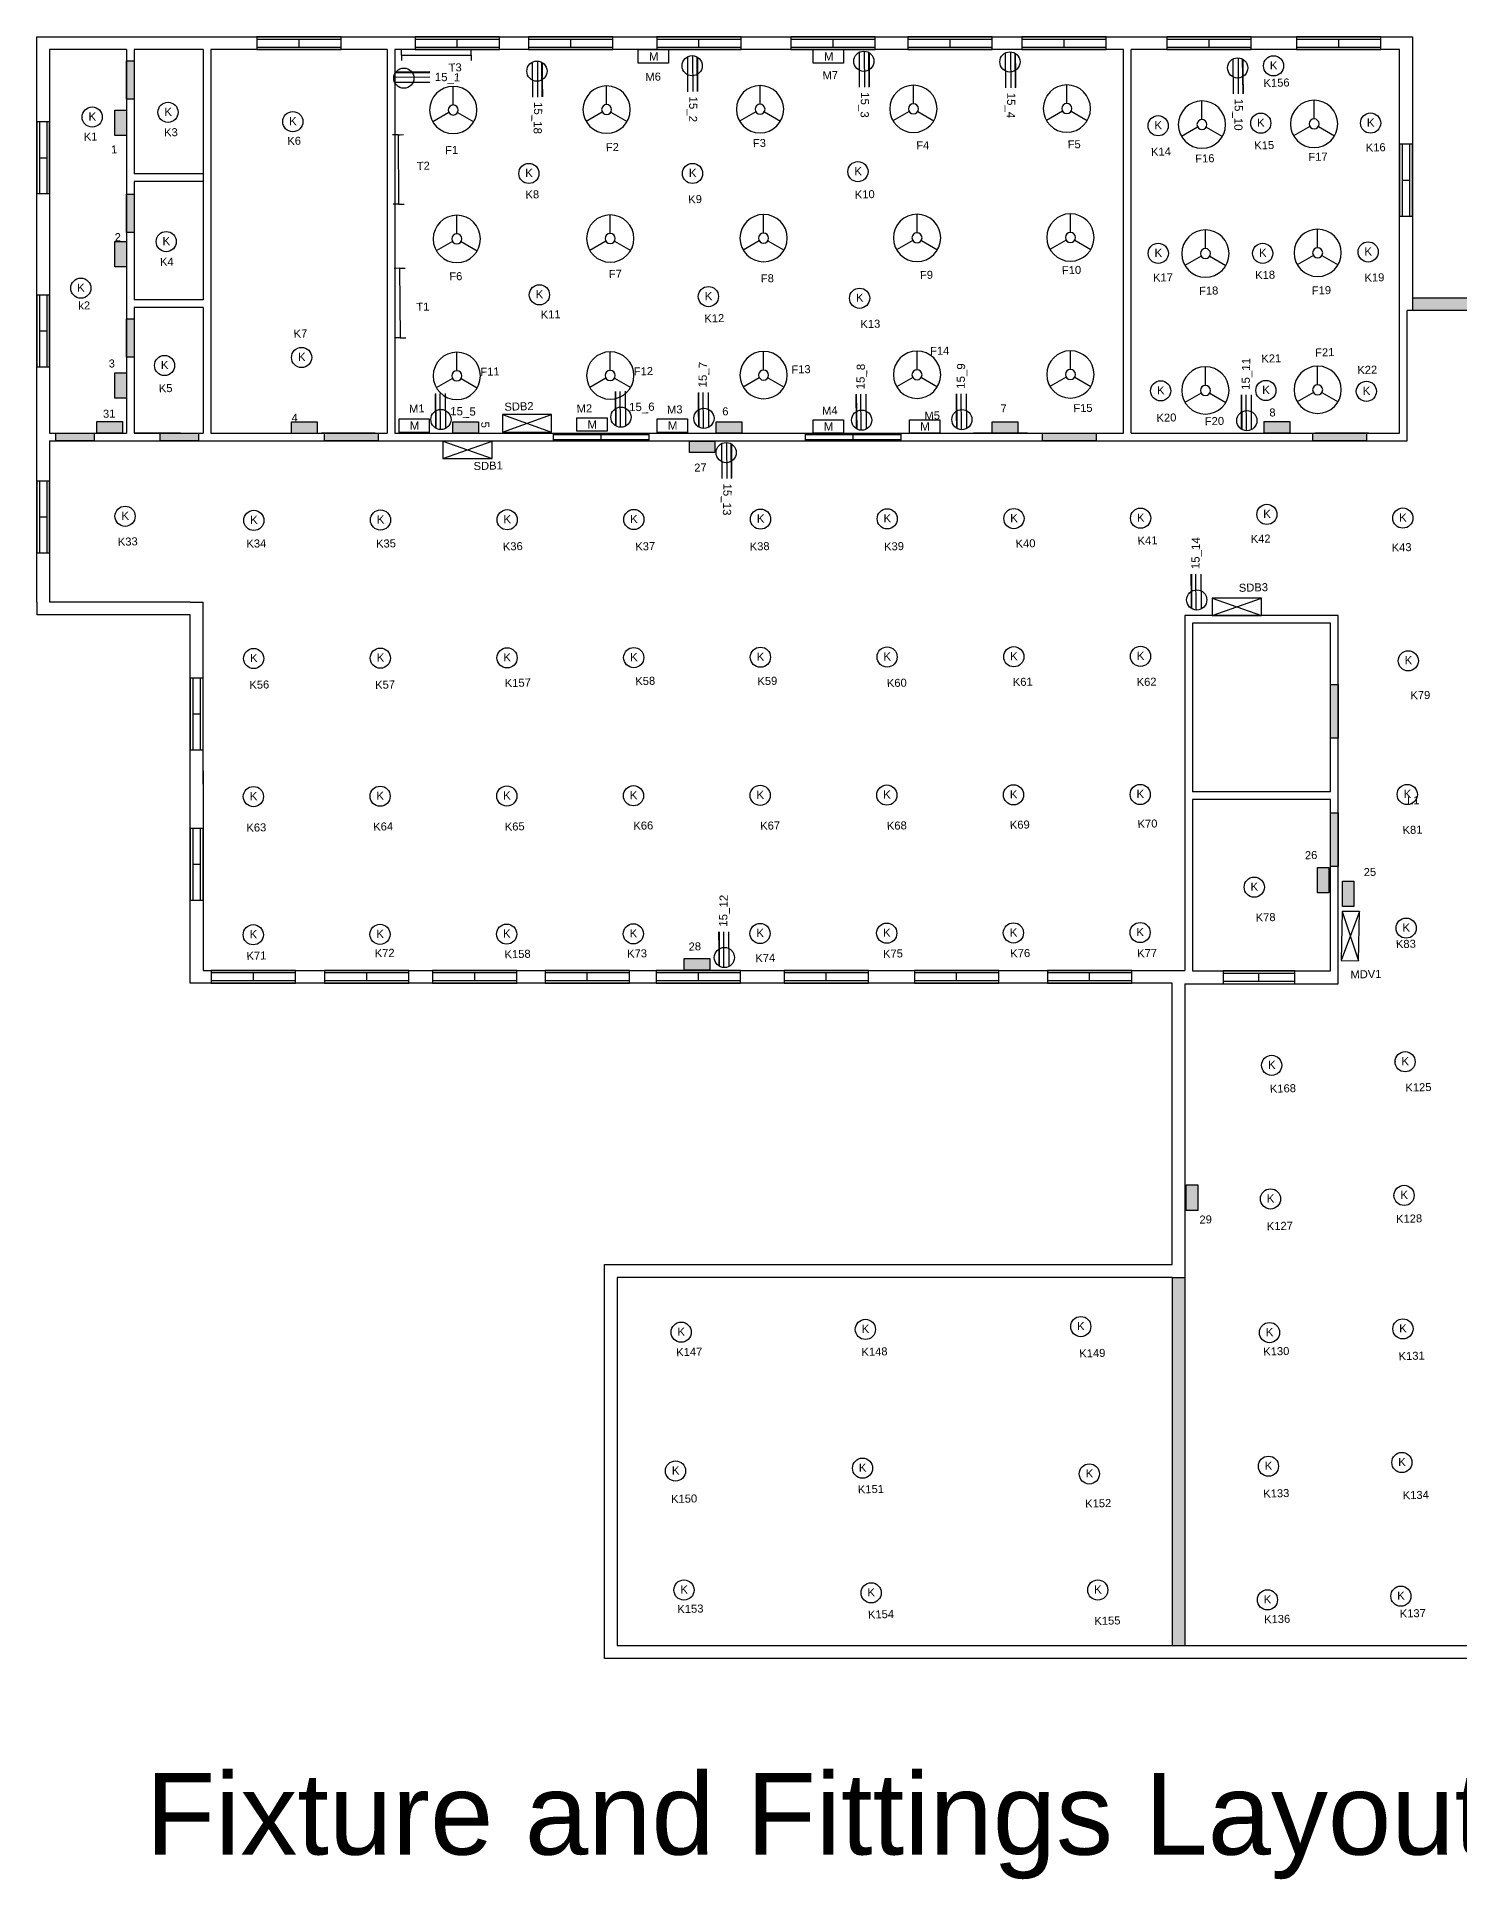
# Model space of a CAD drawing. Header units: inches. Extents: x 29 to 3534, y -159 to 1281.
# Drawn here: x 29 to 1142, y -159 to 1281 of the extents above; entities that cross this region are included whole.
import ezdxf

# ---------------------------------------------------------------- set-up
doc = ezdxf.new("R2010")
doc.units = ezdxf.units.IN
doc.header["$MEASUREMENT"] = 0
doc.layers.add('Electrical Blocks', color=7, linetype='Continuous')
doc.layers.add('hatches', color=7, linetype='Continuous')
doc.layers.add('Window', color=7, linetype='Continuous', true_color=0xd6300a)
doc.styles.get("Standard").update_dxf_attribs({"font": 'arial.ttf'})

# ---------------------------------------------------------------- blocks, each defined once
blk = doc.blocks.new('door 2')
at = {"true_color": 0x636466}
h = blk.add_hatch(color=251, dxfattribs=at)
h.dxf.hatch_style = 1
h.paths.add_polyline_path([(0, 6), (-42, 6), (-42, 0), (0, 0)])
at = {"color": 251, "true_color": 0x636466}
blk.add_lwpolyline([(-42, 6), (0, 6), (0, 0), (-42, 0)], close=True, dxfattribs=at)
blk = doc.blocks.new('bathroom door')
at = {"true_color": 0x636466}
h = blk.add_hatch(color=251, dxfattribs=at)
h.dxf.hatch_style = 1
h.paths.add_polyline_path([(30, 0), (30, 6), (0, 6), (0, 0)])
at = {"color": 251, "true_color": 0x636466}
blk.add_lwpolyline([(0, 6), (30, 6), (30, 0), (0, 0)], close=True, dxfattribs=at)
blk = doc.blocks.new('Window 5.5 feet')
at = {"layer": 'Window'}
for p, q in [((66, 10), (0, 10)), ((0, 10), (0, 0)), ((66, 8), (0, 8)), ((0, 2), (66, 2)), ((0, 0), (66, 0)), ((33, 2), (33, 8)), ((66, 0), (66, 10))]:
    blk.add_line(p, q, dxfattribs=at)
blk = doc.blocks.new('window small')
at = {"layer": 'Window'}
for p, q in [((56.1, 10), (0, 10)), ((0, 10), (0, 0)), ((56.1, 8), (0, 8)), ((0, 2), (56.1, 2)), ((0, 0), (56.1, 0)), ((28, 2), (28, 8)), ((56.1, 0), (56.1, 10))]:
    blk.add_line(p, q, dxfattribs=at)
blk = doc.blocks.new('window 6')
at = {"layer": 'Window'}
for p, q in [((75, 5.9), (0, 5.9)), ((0, 5.9), (0, 0)), ((75, 4.7), (0, 4.7)), ((0, 1.2), (75, 1.2)), ((0, 0), (75, 0)), ((37.5, 1.2), (37.5, 4.7)), ((75, 0.1), (75, 6))]:
    blk.add_line(p, q, dxfattribs=at)
blk = doc.blocks.new('civil')
at = {"true_color": 0x939598}
h = blk.add_hatch(color=252, dxfattribs=at)
h.dxf.hatch_style = 1
h.paths.add_polyline_path([(761.6, -240), (751.6, -240), (751.6, -528), (761.6, -528)])
for p, q in [((-66.4, 720), (-66.4, 420)), ((-60.4, 720), (-60.4, 622.8)), ((-6.4, 720), (-6.4, 612.4)), ((-0.4, 720), (-0.4, 420)), ((137.6, 720), (137.6, 420)), ((143.6, 720), (143.6, 420)), ((713.6, 420), (713.6, 720)), ((719.6, 420), (719.6, 720)), ((-6.4, 622.8), (-60.4, 622.8)), ((-60.4, 616.8), (-60.4, 524.4)), ((-6.4, 616.8), (-60.4, 616.8)), ((-6.4, 616.8), (-6.4, 524.4)), ((-6.4, 524.4), (-60.4, 524.4)), ((-60.4, 518.4), (-60.4, 420)), ((-6.4, 518.4), (-60.4, 518.4)), ((-6.4, 518.4), (-6.4, 420)), ((-6.4, 423), (-6.4, 423)), ((-136.4, 288), (-136.4, 278)), ((-16.4, 288), (-126.4, 288)), ((-16.4, 288), (-6.4, 288)), ((-6.4, 145.6), (-6.4, 288)), ((881.6, 277.6), (761.6, 277.6)), ((761.6, 277.6), (761.6, 0)), ((881.6, -10.4), (881.6, 277.6)), ((875.6, 271.6), (767.6, 271.6)), ((767.6, 271.6), (767.6, 139.6)), ((875.6, 139.6), (875.6, 271.6)), ((875.6, 139.6), (767.6, 139.6)), ((767.6, 133.6), (767.6, -0.4)), ((875.6, 133.6), (767.6, 133.6)), ((875.6, -0.4), (875.6, 133.6)), ((761.6, -10.4), (881.6, -10.4)), ((767.6, -0.4), (875.6, -0.4)), ((751.6, -240), (751.6, -528)), ((751.6, -240), (761.6, -240)), ((761.6, -240), (761.6, -528))]:
    blk.add_line(p, q)
for points in [[(-136.4, 288), (-136.4, 730), (939.6, 730), (939.6, 526), (1099.6, 526), (1099.6, 730), (2235.6, 730), (2235.6, 278), (2139.6, 278), (2139.6, -10), (1119.6, -10), (1119.6, -230), (1383.6, -230), (1383.6, -538), (307.6, -538), (307.6, -230), (751.6, -230), (751.6, -10), (-16.4, -10), (-16.4, 156), (-16.4, 278), (-136.4, 278)], [(-66.4, 720), (-126.4, 720), (-126.4, 420)], [(-6.4, 720), (-60.4, 720)], [(137.6, 720), (-0.4, 720)], [(713.6, 720), (143.6, 720)], [(929.6, 516), (929.6, 720), (719.6, 720)], [(-126.4, 414), (935.6, 414), (935.6, 516)], [(719.6, 420), (929.6, 420), (929.6, 516)], [(1103.6, 516), (935.6, 516)], [(-126.4, 420), (-66.4, 420)], [(-60.4, 420), (-6.4, 420)], [(-24, 420), (-60.4, 420)], [(-0.4, 420), (137.6, 420)], [(128.3, 420), (86.3, 420)], [(143.6, 420), (713.6, 420)], [(638.4, 420), (596.4, 420)], [(905.2, 420), (863.2, 420)], [(-126.4, 414), (-126.4, 288)], [(-66, 414), (-24, 414)], [(86.3, 414), (128.3, 414)], [(596.4, 414), (638.4, 414)], [(863.2, 414), (905.2, 414)], [(-6.4, 156), (-6.4, 0), (761.6, 0)], [(761.6, -10.4), (761.6, -240)], [(751.6, -240), (317.6, -240), (317.6, -528), (1373.6, -528), (1373.6, -240), (1119.6, -240)]]:
    blk.add_lwpolyline(points)
for name, p in [('Window 5.5 feet', (35.7, 720)), ('Window 5.5 feet', (159.4, 720)), ('Window 5.5 feet', (248.2, 720)), ('Window 5.5 feet', (348.5, 720)), ('Window 5.5 feet', (453.4, 720)), ('Window 5.5 feet', (545, 720)), ('Window 5.5 feet', (634.1, 720)), ('Window 5.5 feet', (747.5, 720)), ('Window 5.5 feet', (849, 720)), ('window 6', (267.6, 414)), ('window 6', (464.6, 414)), ('Window 5.5 feet', (0, -10)), ('Window 5.5 feet', (88.6, -10)), ('Window 5.5 feet', (173.1, -10)), ('Window 5.5 feet', (261.1, -10)), ('Window 5.5 feet', (348.1, -10)), ('Window 5.5 feet', (448.1, -10)), ('Window 5.5 feet', (550.1, -10)), ('Window 5.5 feet', (654.1, -10)), ('window small', (791.6, -10.4))]:
    blk.add_blockref(name, p)
at = {"rotation": 270}
for p in [(-136.4, 663.5), (929.6, 646), (-136.4, 528.1), (-136.4, 382.6), (-16.4, 228.6), (-16.4, 111.1)]:
    blk.add_blockref('window small', p, dxfattribs=at)
at = {"layer": 'hatches', "color": 251, "true_color": 0x636466, "rotation": 90}
for name, p in [('bathroom door', (-60.4, 681.3)), ('bathroom door', (-60.4, 577)), ('bathroom door', (-60.4, 479.5)), ('door 2', (881.6, 223.6)), ('door 2', (881.6, 123.3))]:
    blk.add_blockref(name, p, dxfattribs=at)
at = {"layer": 'hatches', "color": 251, "true_color": 0x636466}
for name, p in [('bathroom door', (-121.5, 414)), ('bathroom door', (-40, 414)), ('door 2', (130.6, 414)), ('door 2', (692.2, 414)), ('door 2', (903.6, 414))]:
    blk.add_blockref(name, p, dxfattribs=at)
blk = doc.blocks.new('*U2')
at = {"lineweight": -2}
blk.add_line((0, -7.3), (0, 7.3), dxfattribs=at)
blk = doc.blocks.new('*U3')
at = {"color": 0, "linetype": 'ByBlock', "lineweight": -2, "transparency": 16777216}
blk.add_blockref('*U2', (461.2, 98.4), dxfattribs=at)
for p, rotation in [((451.5, 81.5), 120), ((470.9, 81.5), 240)]:
    blk.add_blockref('*U2', p, dxfattribs=dict(at, rotation=rotation))
blk = doc.blocks.new('Fan')
at = {"lineweight": -2}
for radius in [18.5, 3.93]:
    blk.add_circle((0, 0), radius, dxfattribs=at)
blk.add_blockref('*U3', (-461.2, -87.2), dxfattribs=at)
blk = doc.blocks.new('Celling Light Type k Same')
at = {"layer": 'Electrical Blocks'}
blk.add_circle((12.1, 0), 7.89, dxfattribs=at)
blk.add_text('K', height=6.43, dxfattribs=at).set_placement((9.2, -2.8))
blk = doc.blocks.new('Fluorescent Wall Light .F')
at = {"lineweight": -2}
for p, q in [((-27.2, 0), (-27.2, 4.3)), ((-27.2, 0), (-27.2, 1.6)), ((-27.2, 0), (27.2, 0)), ((-27.2, 0), (-27.2, -4.3)), ((27.2, 0), (27.2, 4.3)), ((27.2, 0), (27.2, -4.3))]:
    blk.add_line(p, q, dxfattribs=at)
blk = doc.blocks.new('Switch board concealed same')
at = {"true_color": 0x939598}
h = blk.add_hatch(color=252, dxfattribs=at)
h.dxf.hatch_style = 1
h.paths.add_polyline_path([(10, 9), (-10, 9), (-10, 0), (10, 0)])
blk.add_lwpolyline([(-10, 9), (10, 9), (10, 0), (-10, 0)], close=True)
blk = doc.blocks.new('Distribution Board')
at = {"lineweight": -2}
for p, q in [((5, 0), (43.5, 13.6)), ((43.5, 13.6), (5, 13.6)), ((5, 13.6), (43.5, 0))]:
    blk.add_line(p, q, dxfattribs=at)
blk.add_lwpolyline([(5, 0), (43.5, 0), (43.5, 13.6), (5, 13.6)], close=True, dxfattribs=at)
blk = doc.blocks.new('MCB At skirting same')
at = {"lineweight": -2}
blk.add_lwpolyline([(0, 5.3), (23.7, 5.3), (23.7, -5.3), (0, -5.3)], close=True, dxfattribs=at)
at = {"layer": 'Electrical Blocks'}
blk.add_text('M', height=6.43, dxfattribs=at).set_placement((8.4, -3.2))
blk = doc.blocks.new('SOCKET')
at = {"layer": 'Electrical Blocks', "lineweight": -2}
h = blk.add_hatch(color=256, dxfattribs=at)
h.dxf.hatch_style = 1
edge = h.paths.add_edge_path()
edge.add_arc((6.3, -4.7), 7.89, 143.3643, 149.7536)
edge.add_line((-0.5, -0.7), (13.7, -0.6))
edge.add_arc((6.3, -3.4), 7.89, 20.4916, 26.2461)
edge.add_line((13.3, 0.1), (0, 0))
h = blk.add_hatch(color=256, dxfattribs=at)
h.dxf.hatch_style = 1
h.paths.add_polyline_path([(13.1, -0.6), (26.5, -0.5), (26.5, 0.2), (12.6, 0.1, -0.027886)])
for p, q in [((26.6, -3.9), (-1.5, -4.1)), ((26.6, -8), (-0.7, -8.2)), ((26.5, -0.5), (-0.5, -0.7))]:
    blk.add_line(p, q, dxfattribs=at)
blk.add_circle((6.3, -4.7), 7.89, dxfattribs=at)
at = {"layer": 'Electrical Blocks'}
blk.add_text('15_1', height=6.43, rotation=358.867, dxfattribs=at).set_placement((30.4, -6.9))

msp = doc.modelspace()

# ---------------------------------------------------------------- hatches: boundary and pattern name
at = {"true_color": 0xc7c8ca}
h = msp.add_hatch(color=9, dxfattribs=at)
h.dxf.hatch_style = 1
h.paths.add_polyline_path([(1265.2, 1077.1), (1105.2, 1077.1), (1105.2, 1067.1), (1265.2, 1067.1)])
at = {"layer": 'Electrical Blocks', "lineweight": -2}
h = msp.add_hatch(color=256, dxfattribs=at)
h.dxf.hatch_style = 1
edge = h.paths.add_edge_path()
edge.add_arc((676.1, 1262), 7.89, 53.3643, 59.7536)
edge.add_line((680.1, 1268.8), (680.2, 1254.6))
edge.add_arc((677.4, 1262), 7.89, -69.5084, -63.7539)
edge.add_line((680.9, 1254.9), (680.8, 1268.3))
h = msp.add_hatch(color=256, dxfattribs=at)
h.dxf.hatch_style = 1
edge = h.paths.add_edge_path()
edge.add_arc((790.4, 1261.5), 7.89, 53.3643, 59.7536)
edge.add_line((794.4, 1268.3), (794.5, 1254.2))
edge.add_arc((791.8, 1261.6), 7.89, -69.5084, -63.7539)
edge.add_line((795.3, 1254.5), (795.2, 1267.9))
h = msp.add_hatch(color=256, dxfattribs=at)
h.dxf.hatch_style = 1
edge = h.paths.add_edge_path()
edge.add_arc((420.4, 1254.3), 7.89, 53.3643, 59.7536)
edge.add_line((424.3, 1261.1), (424.5, 1247))
edge.add_arc((421.7, 1254.4), 7.89, -69.5084, -63.7539)
edge.add_line((425.2, 1247.3), (425.1, 1260.6))
h = msp.add_hatch(color=256, dxfattribs=at)
h.dxf.hatch_style = 1
edge = h.paths.add_edge_path()
edge.add_arc((541.8, 1258.5), 7.89, 53.3643, 59.7536)
edge.add_line((545.8, 1265.3), (545.9, 1251.2))
edge.add_arc((543.1, 1258.6), 7.89, -69.5084, -63.7539)
edge.add_line((546.6, 1251.5), (546.5, 1264.8))
h = msp.add_hatch(color=256, dxfattribs=at)
h.dxf.hatch_style = 1
h.paths.add_polyline_path([(680.2, 1255.2), (680.3, 1241.8), (681, 1241.8), (680.9, 1255.7, -0.027886)])
h = msp.add_hatch(color=256, dxfattribs=at)
h.dxf.hatch_style = 1
h.paths.add_polyline_path([(794.5, 1254.8), (794.7, 1241.3), (795.4, 1241.3), (795.3, 1255.3, -0.027886)])
h = msp.add_hatch(color=256, dxfattribs=at)
h.dxf.hatch_style = 1
edge = h.paths.add_edge_path()
edge.add_arc((968.5, 1256.8), 7.89, 53.3643, 59.7536)
edge.add_line((972.4, 1263.6), (972.6, 1249.5))
edge.add_arc((969.8, 1256.9), 7.89, -69.5084, -63.7539)
edge.add_line((973.3, 1249.8), (973.2, 1263.2))
h = msp.add_hatch(color=256, dxfattribs=at)
h.dxf.hatch_style = 1
h.paths.add_polyline_path([(424.4, 1247.5), (424.6, 1234.1), (425.3, 1234.1), (425.2, 1248, -0.027886)])
h = msp.add_hatch(color=256, dxfattribs=at)
h.dxf.hatch_style = 1
h.paths.add_polyline_path([(545.9, 1251.7), (546, 1238.3), (546.7, 1238.3), (546.6, 1252.2, -0.027886)])
h = msp.add_hatch(color=256, dxfattribs=at)
h.dxf.hatch_style = 1
h.paths.add_polyline_path([(972.6, 1250.1), (972.7, 1236.6), (973.4, 1236.6), (973.3, 1250.6, -0.027886)])
h = msp.add_hatch(color=256, dxfattribs=at)
h.dxf.hatch_style = 1
h.paths.add_polyline_path([(341.2, 988.7), (341.1, 1002.1), (340.4, 1002.1), (340.5, 988.2, -0.027886)])
h = msp.add_hatch(color=256, dxfattribs=at)
h.dxf.hatch_style = 1
h.paths.add_polyline_path([(482, 990.5), (481.9, 1003.9), (481.2, 1003.9), (481.3, 990, -0.027886)])
h = msp.add_hatch(color=256, dxfattribs=at)
h.dxf.hatch_style = 1
h.paths.add_polyline_path([(546.9, 989.6), (546.8, 1003), (546, 1003), (546.2, 989.1, -0.027886)])
h = msp.add_hatch(color=256, dxfattribs=at)
h.dxf.hatch_style = 1
h.paths.add_polyline_path([(670.4, 988.1), (670.2, 1001.6), (669.5, 1001.5), (669.6, 987.6, -0.027886)])
h = msp.add_hatch(color=256, dxfattribs=at)
h.dxf.hatch_style = 1
h.paths.add_polyline_path([(748.8, 988.5), (748.6, 1002), (747.9, 1002), (748, 988, -0.027886)])
h = msp.add_hatch(color=256, dxfattribs=at)
h.dxf.hatch_style = 1
h.paths.add_polyline_path([(971.7, 987.7), (971.5, 1001.2), (970.8, 1001.2), (970.9, 987.2, -0.027886)])
h = msp.add_hatch(color=256, dxfattribs=at)
h.dxf.hatch_style = 1
edge = h.paths.add_edge_path()
edge.add_arc((345.3, 981.9), 7.89, 233.3643, 239.7536)
edge.add_line((341.3, 975.1), (341.2, 989.2))
edge.add_arc((344, 981.9), 7.89, 110.4916, 116.2461)
edge.add_line((340.5, 988.9), (340.6, 975.6))
h = msp.add_hatch(color=256, dxfattribs=at)
h.dxf.hatch_style = 1
edge = h.paths.add_edge_path()
edge.add_arc((486.1, 983.7), 7.89, 233.3643, 239.7536)
edge.add_line((482.1, 976.9), (482, 991))
edge.add_arc((484.8, 983.6), 7.89, 110.4916, 116.2461)
edge.add_line((481.3, 990.7), (481.4, 977.4))
h = msp.add_hatch(color=256, dxfattribs=at)
h.dxf.hatch_style = 1
edge = h.paths.add_edge_path()
edge.add_arc((551, 982.8), 7.89, 233.3643, 239.7536)
edge.add_line((547, 976), (546.9, 990.1))
edge.add_arc((549.6, 982.7), 7.89, 110.4916, 116.2461)
edge.add_line((546.2, 989.8), (546.3, 976.5))
h = msp.add_hatch(color=256, dxfattribs=at)
h.dxf.hatch_style = 1
edge = h.paths.add_edge_path()
edge.add_arc((674.4, 981.4), 7.89, 233.3643, 239.7536)
edge.add_line((670.5, 974.5), (670.4, 988.7))
edge.add_arc((673.1, 981.3), 7.89, 110.4916, 116.2461)
edge.add_line((669.6, 988.4), (669.7, 975))
h = msp.add_hatch(color=256, dxfattribs=at)
h.dxf.hatch_style = 1
edge = h.paths.add_edge_path()
edge.add_arc((752.8, 981.8), 7.89, 233.3643, 239.7536)
edge.add_line((748.9, 975), (748.8, 989.1))
edge.add_arc((751.5, 981.7), 7.89, 110.4916, 116.2461)
edge.add_line((748, 988.8), (748.1, 975.4))
h = msp.add_hatch(color=256, dxfattribs=at)
h.dxf.hatch_style = 1
edge = h.paths.add_edge_path()
edge.add_arc((975.7, 981), 7.89, 233.3643, 239.7536)
edge.add_line((971.8, 974.1), (971.7, 988.3))
edge.add_arc((974.4, 980.9), 7.89, 110.4916, 116.2461)
edge.add_line((970.9, 988), (971, 974.6))
h = msp.add_hatch(color=256, dxfattribs=at)
h.dxf.hatch_style = 1
edge = h.paths.add_edge_path()
edge.add_arc((568.4, 956), 7.89, 53.3643, 59.7536)
edge.add_line((572.4, 962.8), (572.5, 948.6))
edge.add_arc((569.7, 956), 7.89, -69.5084, -63.7539)
edge.add_line((573.2, 949), (573.1, 962.3))
h = msp.add_hatch(color=256, dxfattribs=at)
h.dxf.hatch_style = 1
h.paths.add_polyline_path([(572.5, 949.2), (572.6, 935.8), (573.3, 935.8), (573.2, 949.7, -0.027886)])
h = msp.add_hatch(color=256, dxfattribs=at)
h.dxf.hatch_style = 1
h.paths.add_polyline_path([(932.4, 847.5), (932.3, 861), (931.5, 861), (931.7, 847, -0.027886)])
h = msp.add_hatch(color=256, dxfattribs=at)
h.dxf.hatch_style = 1
edge = h.paths.add_edge_path()
edge.add_arc((936.5, 840.8), 7.89, 233.3643, 239.7536)
edge.add_line((932.5, 834), (932.4, 848.1))
edge.add_arc((935.1, 840.7), 7.89, 110.4916, 116.2461)
edge.add_line((931.6, 847.8), (931.8, 834.4))
h = msp.add_hatch(color=256, dxfattribs=at)
h.dxf.hatch_style = 1
h.paths.add_polyline_path([(562.9, 567.9), (562.8, 581.4), (562.1, 581.4), (562.2, 567.4, -0.027886)])
h = msp.add_hatch(color=256, dxfattribs=at)
h.dxf.hatch_style = 1
edge = h.paths.add_edge_path()
edge.add_arc((567, 561.2), 7.89, 233.3643, 239.7536)
edge.add_line((563, 554.4), (562.9, 568.5))
edge.add_arc((565.7, 561.1), 7.89, 110.4916, 116.2461)
edge.add_line((562.2, 568.2), (562.3, 554.9))

# ---------------------------------------------------------------- linework, layer by layer
for p, q in [((1105.2, 1077.1), (1105.2, 1067.1)), ((191, 903), (191, 903)), ((190.9, 795), (190.9, 795)), ((190.7, 687), (190.7, 687)), ((190.5, 579), (190.5, 579)), ((987.1, 477.1), (987.1, 476.9)), ((1091.6, 479.9), (1091.6, 479.7)), ((1090.7, 375.4), (1090.7, 375.2)), ((986.3, 372.6), (986.3, 372.4)), ((985.5, 268.1), (985.5, 267.9)), ((1089.9, 270.9), (1089.9, 270.8)), ((984.7, 163.6), (984.7, 163.4)), ((1089.1, 166.4), (1089.1, 166.3)), ((983.8, 59.1), (983.8, 58.9)), ((1088.3, 61.9), (1088.3, 61.8))]:
    msp.add_line(p, q)
for p, q in [((672.8, 1241.7), (672.6, 1269)), ((676.9, 1241.7), (676.7, 1269.8)), ((680.3, 1241.8), (680.1, 1268.8)), ((787.2, 1241.3), (787, 1268.6)), ((791.3, 1241.3), (791, 1269.4)), ((794.7, 1241.3), (794.4, 1268.3)), ((417.1, 1234), (416.9, 1261.4)), ((421.2, 1234), (421, 1262.1)), ((424.6, 1234.1), (424.3, 1261.1)), ((538.5, 1238.2), (538.3, 1265.6)), ((542.6, 1238.3), (542.4, 1266.4)), ((546, 1238.3), (545.8, 1265.3)), ((965.2, 1236.6), (965, 1263.9)), ((969.3, 1236.6), (969.1, 1264.7)), ((972.7, 1236.6), (972.4, 1263.6)), ((341.1, 1002.1), (341.3, 975.1)), ((344.5, 1002.2), (344.7, 974.1)), ((348.6, 1002.2), (348.8, 974.9)), ((481.9, 1003.9), (482.1, 976.9)), ((485.3, 1003.9), (485.5, 975.8)), ((489.4, 1004), (489.6, 976.6)), ((546.8, 1003), (547, 976)), ((550.1, 1003), (550.4, 974.9)), ((554.2, 1003.1), (554.5, 975.7)), ((670.2, 1001.6), (670.5, 974.5)), ((673.6, 1001.6), (673.8, 973.5)), ((677.7, 1001.6), (677.9, 974.3)), ((748.6, 1002), (748.9, 975)), ((752, 1002), (752.2, 973.9)), ((756.1, 1002), (756.3, 974.7)), ((971.5, 1001.2), (971.8, 974.1)), ((974.9, 1001.2), (975.1, 973.1)), ((979, 1001.2), (979.2, 973.9)), ((565.2, 935.7), (564.9, 963)), ((569.2, 935.7), (569, 963.8)), ((572.6, 935.8), (572.4, 962.8)), ((932.3, 861), (932.5, 834)), ((935.6, 861), (935.9, 832.9)), ((939.7, 861), (940, 833.7)), ((562.8, 581.4), (563, 554.4)), ((566.2, 581.4), (566.4, 553.3)), ((570.3, 581.4), (570.5, 554.1))]:
    msp.add_line(p, q, dxfattribs=at)
at = {"layer": 'Electrical Blocks', "color": 0, "linetype": 'ByBlock', "lineweight": -2}
msp.add_line((336.6, 1253.7), (310, 1253.5), dxfattribs=at)
at = {"layer": 'Electrical Blocks', "lineweight": -2}
for centre in [(676.1, 1262), (790.4, 1261.5), (420.4, 1254.3), (541.8, 1258.5), (968.5, 1256.8), (345.3, 981.9), (486.1, 983.7), (551, 982.8), (674.4, 981.4), (752.8, 981.8), (975.7, 981), (568.4, 956), (936.5, 840.8), (567, 561.2)]:
    msp.add_circle(centre, 7.89, dxfattribs=at)

# ---------------------------------------------------------------- block references
for name, p in [('civil', (165.6, 551.1)), ('SOCKET', (310, 1253.5))]:
    msp.add_blockref(name, p)
at = {"layer": 'Electrical Blocks'}
for name, p in [('Fluorescent Wall Light .F', (341.7, 1266.8)), ('MCB At skirting same', (499.6, 1265.8)), ('MCB At skirting same', (636.5, 1265.8)), ('Celling Light Type k Same', (984.5, 1258.4)), ('Celling Light Type k Same', (60.4, 1218.4)), ('Celling Light Type k Same', (119.7, 1222.1)), ('Celling Light Type k Same', (217.3, 1214.8)), ('Celling Light Type k Same', (894.2, 1211.6)), ('Celling Light Type k Same', (974.5, 1213.6)), ('Celling Light Type k Same', (1060.4, 1213.7)), ('Celling Light Type k Same', (402, 1174.3)), ('Celling Light Type k Same', (530, 1174.3)), ('Celling Light Type k Same', (659.4, 1175.7)), ('Celling Light Type k Same', (118.3, 1121)), ('Celling Light Type k Same', (894.3, 1111.8)), ('Celling Light Type k Same', (976, 1111.8)), ('Celling Light Type k Same', (1058.5, 1112.9)), ('Celling Light Type k Same', (51.5, 1084.6)), ('Celling Light Type k Same', (410.2, 1079.4)), ('Celling Light Type k Same', (542.4, 1078)), ('Celling Light Type k Same', (660.7, 1076.7)), ('Celling Light Type k Same', (224.2, 1030.4)), ('Celling Light Type k Same', (117, 1024.1)), ('Celling Light Type k Same', (896.2, 1004.3)), ('Celling Light Type k Same', (978.5, 1004.6)), ('Celling Light Type k Same', (1057.1, 1003.9)), ('MCB At skirting same', (312.5, 977.1)), ('Distribution Board', (388.4, 972.1)), ('MCB At skirting same', (451.5, 978)), ('MCB At skirting same', (514.4, 977.1)), ('MCB At skirting same', (636.4, 976.4)), ('MCB At skirting same', (711.8, 976.4)), ('Distribution Board', (341.8, 951.4)), ('Celling Light Type k Same', (86.1, 906.2)), ('Celling Light Type k Same', (186.8, 903)), ('Celling Light Type k Same', (285.9, 903.3)), ('Celling Light Type k Same', (385, 903.5)), ('Celling Light Type k Same', (484.1, 903.7)), ('Celling Light Type k Same', (583.2, 904)), ('Celling Light Type k Same', (682.3, 904.2)), ('Celling Light Type k Same', (781.4, 904.4)), ('Celling Light Type k Same', (880.5, 904.7)), ('Celling Light Type k Same', (979.3, 907.7)), ('Celling Light Type k Same', (1085.6, 904.8)), ('Distribution Board', (943.7, 828.7)), ('Celling Light Type k Same', (186.7, 795)), ('Celling Light Type k Same', (285.8, 795.3)), ('Celling Light Type k Same', (384.9, 795.5)), ('Celling Light Type k Same', (484, 795.7)), ('Celling Light Type k Same', (583.1, 796)), ('Celling Light Type k Same', (682.2, 796.2)), ('Celling Light Type k Same', (781.3, 796.4)), ('Celling Light Type k Same', (880.4, 796.7)), ('Celling Light Type k Same', (1089.9, 793.2)), ('Celling Light Type k Same', (186.5, 687)), ('Celling Light Type k Same', (285.6, 687.3)), ('Celling Light Type k Same', (384.7, 687.5)), ('Celling Light Type k Same', (483.8, 687.7)), ('Celling Light Type k Same', (582.9, 688)), ('Celling Light Type k Same', (682, 688.2)), ('Celling Light Type k Same', (781.1, 688.4)), ('Celling Light Type k Same', (880.2, 688.7)), ('Celling Light Type k Same', (1089.1, 688.7)), ('Celling Light Type k Same', (969.4, 616.2)), ('Celling Light Type k Same', (1088.2, 584.2)), ('Celling Light Type k Same', (186.4, 579)), ('Celling Light Type k Same', (285.5, 579.3)), ('Celling Light Type k Same', (384.6, 579.5)), ('Celling Light Type k Same', (483.7, 579.7)), ('Celling Light Type k Same', (582.8, 580)), ('Celling Light Type k Same', (681.9, 580.2)), ('Celling Light Type k Same', (781, 580.4)), ('Celling Light Type k Same', (880.1, 580.7)), ('Celling Light Type k Same', (983, 476.9)), ('Celling Light Type k Same', (1087.4, 479.7)), ('Celling Light Type k Same', (982.1, 372.4)), ('Celling Light Type k Same', (1086.6, 375.2)), ('Celling Light Type k Same', (521.1, 268.2)), ('Celling Light Type k Same', (665.2, 270.4)), ('Celling Light Type k Same', (833.7, 272.6)), ('Celling Light Type k Same', (981.3, 267.9)), ('Celling Light Type k Same', (1085.7, 270.8)), ('Celling Light Type k Same', (1084.9, 166.3)), ('Celling Light Type k Same', (516.7, 159.7)), ('Celling Light Type k Same', (663, 161.9)), ('Celling Light Type k Same', (840.4, 157.4)), ('Celling Light Type k Same', (980.5, 163.4)), ('Celling Light Type k Same', (523.3, 66.6)), ('Celling Light Type k Same', (669.7, 64.4)), ('Celling Light Type k Same', (847, 66.6)), ('Celling Light Type k Same', (979.7, 58.9)), ('Celling Light Type k Same', (1084.1, 61.8))]:
    msp.add_blockref(name, p, dxfattribs=at)
at = {"layer": 'Electrical Blocks', "xscale": -1}
for p in [(354.9, 1223.9), (474.9, 1224.2), (594.9, 1224.5), (714.9, 1224.8), (834.9, 1225), (940.6, 1212.5), (1028.3, 1213), (357.7, 1123.1), (477.7, 1123.4), (597.7, 1123.7), (717.7, 1123.9), (837.7, 1124.2), (943.3, 1111.6), (1031.1, 1112.2), (357.7, 1016), (477.7, 1016.3), (597.7, 1016.6), (717.7, 1016.9), (837.7, 1017.1), (943.3, 1004.6), (1031.1, 1005.1)]:
    msp.add_blockref('Fan', p, dxfattribs=at)
at = {"layer": 'Electrical Blocks'}
for name, p, rotation in [('Switch board concealed same', (99.2, 1213.9), 89.99999999999997), ('Fluorescent Wall Light .F', (312, 1177.4), 270.4479835958507), ('Switch board concealed same', (99.2, 1111.2), 89.99999999999997), ('Fluorescent Wall Light .F', (313.2, 1072.9), 270.4479835958507), ('Switch board concealed same', (99.2, 1008.5), 89.99999999999997), ('Switch board concealed same', (86.2, 980.2), 180), ('Switch board concealed same', (238.5, 980), 180), ('Switch board concealed same', (364.6, 980.1), 180), ('Switch board concealed same', (570.6, 980.1), 180), ('Switch board concealed same', (786.5, 980.1), 180), ('Switch board concealed same', (999.2, 980.2), 180), ('Switch board concealed same', (549.6, 965), 180), ('Switch board concealed same', (1039.9, 621.7), 89.99999999999997), ('Switch board concealed same', (1059.5, 611), 89.99999999999997), ('Distribution Board', (1050.3, 602.3), 268.9540684253311), ('Switch board concealed same', (545.6, 560.3), 180), ('Switch board concealed same', (937.3, 373.4), 89.99999999999997)]:
    msp.add_blockref(name, p, dxfattribs=dict(at, rotation=rotation))

# ---------------------------------------------------------------- texts
for s, rotation, p in [('T3', 1.5415, (351.4, 1253.9)), ('M7', 1.5415, (643.9, 1247.8)), ('M6', 1.5415, (505.3, 1246.6)), ('K156', 1.5415, (988.8, 1241.8)), ('K1', 1.5415, (66, 1199.8)), ('K1', 1.5415, (66, 1199.8)), ('1', 1.5415, (87.3, 1189.9)), ('K3', 1.5415, (128.8, 1203.2)), ('K6', 1.5415, (225.2, 1196.5)), ('F1', 1.5415, (348.6, 1189.3)), ('F2', 1.5415, (474.4, 1191.6)), ('F3', 1.5415, (589.4, 1194.8)), ('F4', 1.5415, (717.2, 1193)), ('F5', 1.5415, (835.6, 1193.8)), ('K15', 1.5415, (981.6, 1193)), ('K16', 1.5415, (1068.8, 1191.3)), ('T2', 1.5415, (326.5, 1177)), ('K14', 1.5415, (900.8, 1188)), ('F16', 1.5415, (935.4, 1182.7)), ('F17', 1.5415, (1023.9, 1184)), ('K8', 1.5415, (411.5, 1154.6)), ('K9', 1.5415, (538.8, 1150.9)), ('K10', 1.5415, (669.1, 1154.6)), ('2', 1.5415, (90.2, 1121.3)), ('K4', 1.5415, (125.6, 1102)), ('F6', 1.5415, (351.9, 1090.6)), ('F7', 1.5415, (476.7, 1092.5)), ('F8', 1.5415, (595.6, 1089)), ('F9', 1.5415, (720.1, 1091.7)), ('F10', 1.5415, (831.1, 1095.4)), ('K17', 1.5415, (902.4, 1089.6)), ('K18', 1.5415, (982.3, 1091.6)), ('K19', 1.5415, (1067.8, 1089.6)), ('F18', 1.5415, (938.4, 1079.3)), ('F19', 1.5415, (1026.6, 1079.6)), ('k2', 1.5415, (61.7, 1067.8)), ('T1', 1.5415, (326.1, 1066.8)), ('K11', 1.5415, (423.4, 1060.7)), ('K7', 1.5415, (230.1, 1045.8)), ('K12', 1.5415, (551.4, 1057.7)), ('K13', 1.5415, (673.5, 1053.3)), ('F14', 1.5415, (728, 1032.3)), ('F21', 1.5415, (1029.2, 1031.1)), ('3', 1.5415, (85.5, 1022.5)), ('F12', 1.5415, (496.2, 1016.3)), ('F13', 1.5415, (619.5, 1017.8)), ('K21', 1.5415, (987.1, 1026.3)), ('K22', 1.5415, (1062.2, 1017.4)), ('K5', 1.5415, (124.7, 1003.1)), ('F11', 1.5415, (376.2, 1016)), ('SDB2', 1.5415, (395, 988.7)), ('F15', 1.5415, (840, 987.5)), ('31', 1.5415, (81, 983.2)), ('4', 1.5415, (228.5, 980)), ('M1', 1.5415, (320.4, 987.2)), ('5', 271.5415, (376.8, 980.1)), ('M2', 1.5415, (451.5, 987.2)), ('M3', 1.5415, (522.2, 986.4)), ('6', 1.5415, (565.4, 985.1)), ('M4', 1.5415, (643.5, 985.6)), ('M5', 1.5415, (723.6, 981.7)), ('7', 1.5415, (783.1, 987.4)), ('K20', 1.5415, (905.1, 980)), ('F20', 1.5415, (942.9, 977.3)), ('8', 1.5415, (993.4, 984.2)), ('SDB1', 1.5415, (370.9, 942.3)), ('27', 1.5415, (543.5, 941.1)), ('K33', 1.5415, (92.6, 883.1)), ('K34', 1.5415, (193.2, 881.6)), ('K35', 1.5415, (294.6, 881.6)), ('K36', 1.5415, (393.8, 879.4)), ('K37', 1.5415, (497.4, 879.4)), ('K38', 1.5415, (586.9, 879.4)), ('K39', 1.5415, (692, 879.4)), ('K40', 1.5415, (794.9, 881.6)), ('K41', 1.5415, (890.3, 883.9)), ('K42', 1.5415, (978.8, 885.3)), ('K43', 1.5415, (1089.1, 878.6)), ('SDB3', 1.5415, (969.5, 847.1)), ('K157', 1.5415, (395.3, 772.6)), ('K58', 1.5415, (497.4, 774.1)), ('K59', 1.5415, (592.9, 774.1)), ('K60', 1.5415, (694.2, 772.6)), ('K61', 1.5415, (792.7, 773.4)), ('K62', 1.5415, (889.6, 773.4)), ('K56', 1.5415, (195.5, 771.2)), ('K57', 1.5415, (293.9, 771.2)), ('K79', 1.5415, (1103.7, 763)), ('L1', 1.5415, (1101.1, 680.8)), ('K63', 1.5415, (193.2, 659.5)), ('K64', 1.5415, (292.4, 660.3)), ('K65', 1.5415, (395.3, 660.3)), ('K66', 1.5415, (495.9, 661)), ('K67', 1.5415, (595.1, 661)), ('K68', 1.5415, (694.2, 661)), ('K69', 1.5415, (790.4, 661.7)), ('K70', 1.5415, (890.3, 662.5)), ('K81', 1.5415, (1097.6, 657.7)), ('26', 1.5415, (1021.2, 638)), ('25', 1.5415, (1067.2, 624.8)), ('K78', 1.5415, (982.7, 589.3)), ('K71', 1.5415, (193.3, 559.3)), ('K72', 1.5415, (293.6, 561.4)), ('K158', 1.5415, (395.1, 560.5)), ('K73', 1.5415, (491, 561)), ('28', 1.5415, (539.1, 566.6)), ('K74', 1.5415, (591.3, 557.5)), ('K75', 1.5415, (691.2, 560.9)), ('K76', 1.5415, (790.7, 561.2)), ('K77', 1.5415, (890, 561.3)), ('K83', 1.5415, (1092.4, 568.5)), ('MDV1', 1.5415, (1056.8, 544.7)), ('K168', 1.5415, (993.8, 455.4)), ('K125', 1.5415, (1099.8, 456.3)), ('K128', 1.5415, (1092.5, 353.6)), ('29', 1.5415, (938.7, 353.1)), ('K127', 1.5415, (991.4, 347.9)), ('K147', 1.5415, (529.4, 249.4)), ('K148', 1.5415, (674.3, 249.6)), ('K149', 1.5415, (844.7, 248.4)), ('K130', 1.5415, (988.6, 249.9)), ('K131', 1.5415, (1094.5, 246.3)), ('K151', 1.5415, (671.5, 142.1)), ('K133', 1.5415, (988.6, 138.8)), ('K134', 1.5415, (1097.7, 137.5)), ('K150', 1.5415, (525.4, 134.6)), ('K152', 1.5415, (849.3, 131)), ('K153', 1.5415, (530.3, 48.5)), ('K154', 1.5415, (679.4, 44.2)), ('K155', 1.5415, (856.5, 39.2)), ('K136', 1.5415, (989.3, 40.5)), ('K137', 1.5415, (1095.4, 45))]:
    msp.add_text(s, height=6.26, rotation=rotation).set_placement(p)
msp.add_text('Fixture and Fittings Layouts:Ground floor(North side)', height=63.704).set_placement((114.3, -140.3))
for s, rotation, p in [('15_18', 268.867, (418.2, 1230.2)), ('15_2', 268.867, (539.6, 1234.5)), ('15_3', 268.867, (673.9, 1237.9)), ('15_4', 268.867, (788.3, 1237.5)), ('15_10', 268.867, (966.3, 1232.8)), ('15_7', 88.867, (553.1, 1006.9)), ('15_8', 88.867, (676.6, 1005.4)), ('15_9', 88.867, (755, 1005.8)), ('15_11', 88.867, (977.9, 1005)), ('15_6', 0.9786, (492.5, 988.4)), ('15_5', 358.867, (352.5, 985.3)), ('15_13', 268.867, (566.3, 931.9)), ('15_14', 88.867, (938.6, 864.8)), ('15_12', 88.867, (569.2, 585.2))]:
    msp.add_text(s, height=6.43, rotation=rotation, dxfattribs=at).set_placement(p)

doc.saveas('drawing.dxf')
